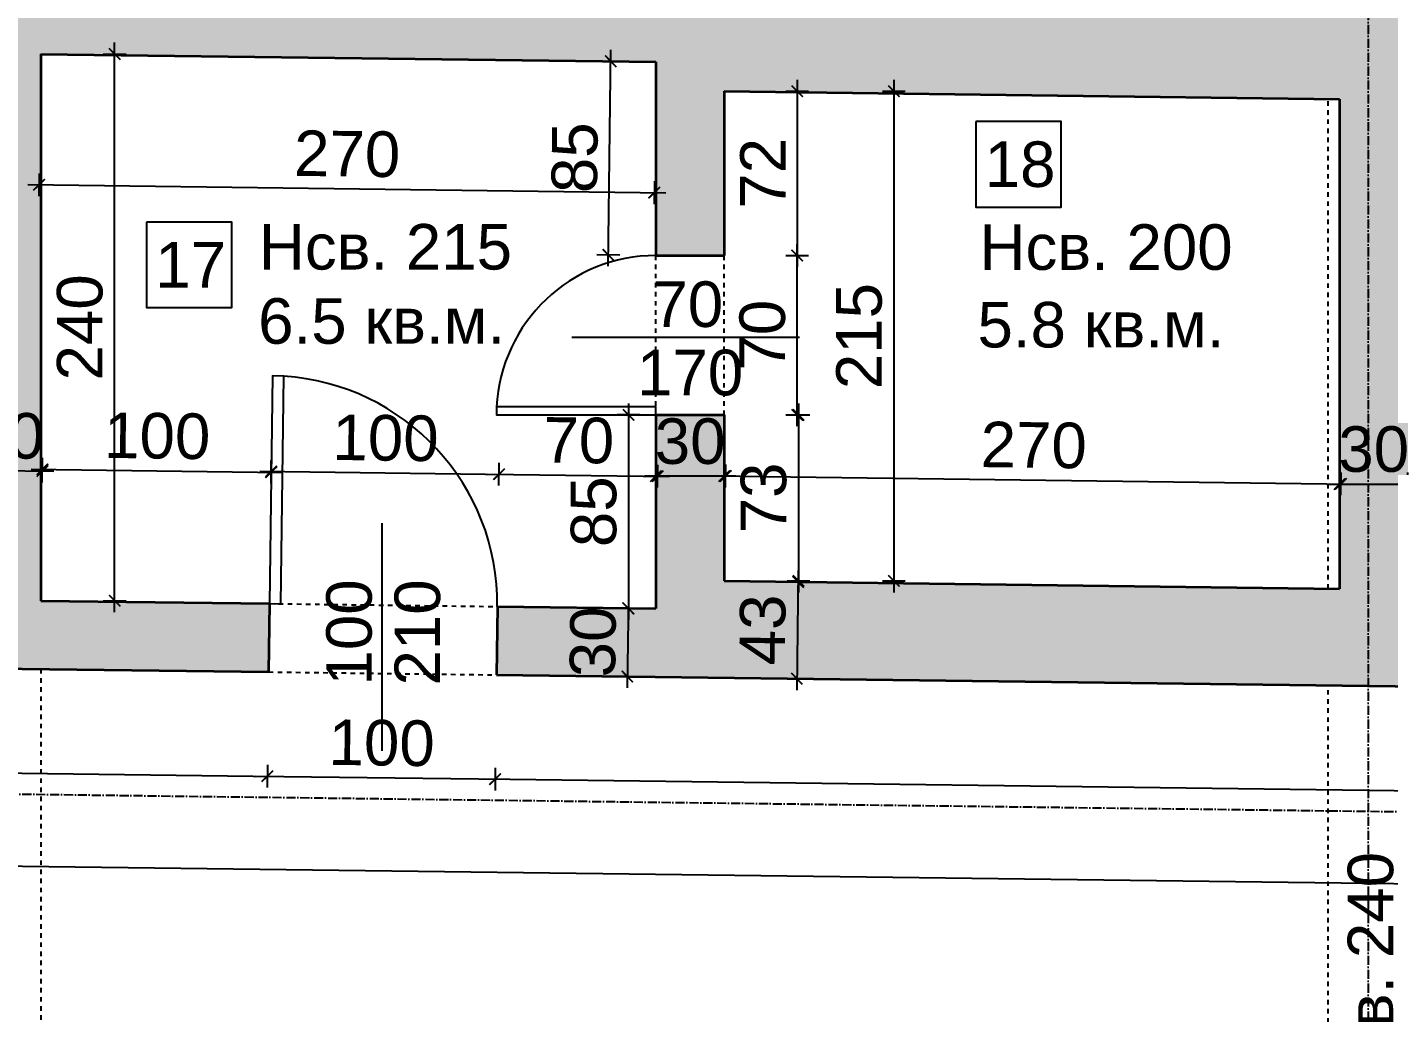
# Model space of a CAD drawing. Header units: inches. Extents: x -72385 to 39588, y -6525 to 66685.
# Drawn here: x -50773 to -50176, y 30027 to 30459 of the extents above; entities that cross this region are included whole.
import ezdxf

# ---------------------------------------------------------------- set-up
doc = ezdxf.new("R2010")
doc.units = ezdxf.units.IN
doc.header["$MEASUREMENT"] = 0
doc.linetypes.add('DashDot', pattern=[0.6, 0.4, -0.1, 0, -0.1])
doc.linetypes.add('Hidden', pattern=[0.4, 0.2, -0.2])
for name, color, linetype, lineweight in [('Врати', 251, 'Continuous', 25), ('Линия на разрез', 252, 'DashDot', 25), ('Надписи Hсв', 252, 'Continuous', 25), ('Надписи врати', 252, 'Continuous', 25), ('Надписи коти вътрешни', 252, 'Continuous', 25), ('Надписи номера на пом.', 252, 'Continuous', 25), ('Надписи площ', 252, 'Continuous', 25), ('Оси', 252, 'DashDot', 25), ('Пунктир', 253, 'Hidden', 25), ('Разрезни линии', 7, 'Continuous', 35), ('Щрих стени', 254, 'Continuous', 25)]:
    doc.layers.add(name, color=color, linetype=linetype, lineweight=lineweight)
doc.styles.add('Arial Regular', font='arial.ttf')
doc.styles.get("Standard").update_dxf_attribs({"font": 'arial.ttf'})
doc.dimstyles.new('Annotative', dxfattribs={"dimscale": 0, "dimtxt": 20, "dimasz": 5, "dimexe": 5, "dimexo": 5, "dimgap": 5, "dimtad": 1, "dimdec": 0, "dimzin": 0, "dimdsep": 46, "dimtxsty": 'Standard', "dimblk": 'ARCHTICK', "dimcen": 5, "dimdle": 5, "dimadec": 0, "dimazin": 0, "dimtfac": 1, "dimtdec": 0, "dimtofl": 0, "dimtmove": 0, "dimatfit": 3, "dimldrblk": 'ARCHTICK', "dimfxl": 5, "dimfxlon": 1, "dimtolj": 1, "dimtzin": 0, "dimarcsym": 1})

# ---------------------------------------------------------------- blocks, each defined once
blk = doc.blocks.new('_ArchTick')
at = {"color": 0, "linetype": 'ByBlock', "const_width": 0.15}
blk.add_lwpolyline([(-0.5, -0.5), (0.5, 0.5)], dxfattribs=at)
blk = doc.blocks.new('*D4203')
at = {"layer": 'Defpoints', "color": 0, "ltscale": 50, "transparency": 16777216}
for p in [(-50666.22, 30264.12), (-50767.34, 30207.68), (-50666.96, 30206.4)]:
    blk.add_point(p, dxfattribs=at)
at = {"layer": 'Надписи коти вътрешни', "color": 0, "lineweight": -2, "ltscale": 50, "transparency": 16777216}
for p, q in [((-50766.67, 30260.39), (-50766.54, 30270.39)), ((-50666.28, 30259.12), (-50666.16, 30269.12)), ((-50771.6, 30265.46), (-50661.22, 30264.05))]:
    blk.add_line(p, q, dxfattribs=at)
at = {"layer": 'Надписи коти вътрешни', "color": 0, "lineweight": -2, "ltscale": 50, "transparency": 16777216, "xscale": 5, "yscale": 5, "zscale": 5}
for p, rotation in [((-50766.6, 30265.39), 179.270628652534), ((-50666.22, 30264.12), 359.2706286525339)]:
    blk.add_blockref('_ArchTick', p, dxfattribs=dict(at, rotation=rotation))
at = {"layer": 'Надписи коти вътрешни', "color": 0, "ltscale": 50, "transparency": 16777216, "insert": (-50716.22, 30279.97), "char_height": 20, "attachment_point": 5, "rotation": 359.27063}
blk.add_mtext('\\A1;100', dxfattribs=at)
blk = doc.blocks.new('*D4052')
at = {"layer": 'Defpoints', "color": 0, "ltscale": 50, "transparency": 16777216}
for p in [(-50496.6, 30262.33), (-50566.96, 30205.13), (-50497.34, 30204.25)]:
    blk.add_point(p, dxfattribs=at)
at = {"layer": 'Надписи коти вътрешни', "color": 0, "lineweight": -2, "ltscale": 50, "transparency": 16777216}
for p, q in [((-50566.28, 30258.22), (-50566.15, 30268.22)), ((-50496.66, 30257.34), (-50496.53, 30267.33)), ((-50571.22, 30263.28), (-50491.6, 30262.27))]:
    blk.add_line(p, q, dxfattribs=at)
at = {"layer": 'Надписи коти вътрешни', "color": 0, "lineweight": -2, "ltscale": 50, "transparency": 16777216, "xscale": 5, "yscale": 5, "zscale": 5}
for p, rotation in [((-50566.22, 30263.22), 179.2706286525491), ((-50496.6, 30262.33), 359.2706286525491)]:
    blk.add_blockref('_ArchTick', p, dxfattribs=dict(at, rotation=rotation))
at = {"layer": 'Надписи коти вътрешни', "color": 0, "ltscale": 50, "transparency": 16777216, "insert": (-50531.21, 30277.99), "char_height": 20, "attachment_point": 5, "rotation": 359.27063}
blk.add_mtext('\\A1;70', dxfattribs=at)
blk = doc.blocks.new('*D4048')
at = {"layer": 'Defpoints', "color": 0, "ltscale": 50, "transparency": 16777216}
for p in [(-50497.34, 30289.25), (-50509.4, 30204.25), (-50497.34, 30204.25)]:
    blk.add_point(p, dxfattribs=at)
at = {"layer": 'Надписи коти вътрешни', "color": 0, "lineweight": -2, "ltscale": 50, "transparency": 16777216}
for p, q in [((-50509.4, 30294.25), (-50509.4, 30199.25)), ((-50504.4, 30289.25), (-50514.4, 30289.25)), ((-50504.4, 30204.25), (-50514.4, 30204.25))]:
    blk.add_line(p, q, dxfattribs=at)
at = {"layer": 'Надписи коти вътрешни', "color": 0, "lineweight": -2, "ltscale": 50, "transparency": 16777216, "xscale": 5, "yscale": 5, "zscale": 5}
for p, rotation in [((-50509.4, 30289.25), 90), ((-50509.4, 30204.25), 270)]:
    blk.add_blockref('_ArchTick', p, dxfattribs=dict(at, rotation=rotation))
at = {"layer": 'Надписи коти вътрешни', "color": 0, "ltscale": 50, "transparency": 16777216, "insert": (-50524.61, 30246.75), "char_height": 20, "attachment_point": 5, "rotation": 90}
blk.add_mtext('\\A1;85', dxfattribs=at)
blk = doc.blocks.new('*D42')
at = {"layer": 'Defpoints', "color": 0, "ltscale": 50, "transparency": 16777216}
for p in [(-50517.19, 30444.52), (-50496.26, 30444.25), (-50497.34, 30359.26)]:
    blk.add_point(p, dxfattribs=at)
at = {"layer": 'Надписи коти вътрешни', "color": 0, "lineweight": -2, "ltscale": 50, "transparency": 16777216}
for p, q in [((-50518.34, 30354.53), (-50517.13, 30449.52)), ((-50512.19, 30444.45), (-50522.19, 30444.58)), ((-50513.27, 30359.46), (-50523.27, 30359.59))]:
    blk.add_line(p, q, dxfattribs=at)
at = {"layer": 'Надписи коти вътрешни', "color": 0, "lineweight": -2, "ltscale": 50, "transparency": 16777216, "xscale": 5, "yscale": 5, "zscale": 5}
for p, rotation in [((-50517.19, 30444.52), 89.27062865254074), ((-50518.27, 30359.52), 269.2706286525407)]:
    blk.add_blockref('_ArchTick', p, dxfattribs=dict(at, rotation=rotation))
at = {"layer": 'Надписи коти вътрешни', "color": 0, "ltscale": 50, "transparency": 16777216, "insert": (-50532.94, 30402.21), "char_height": 20, "attachment_point": 5, "rotation": 89.27063}
blk.add_mtext('\\A1;85', dxfattribs=at)
blk = doc.blocks.new('*D4204')
at = {"layer": 'Defpoints', "color": 0, "ltscale": 50, "transparency": 16777216}
for p in [(-50767.34, 30447.7), (-50497.34, 30444.26), (-50498.07, 30386.86)]:
    blk.add_point(p, dxfattribs=at)
at = {"layer": 'Надписи коти вътрешни', "color": 0, "lineweight": -2, "ltscale": 50, "transparency": 16777216}
for p, q in [((-50768, 30395.3), (-50768.13, 30385.3)), ((-50498, 30391.86), (-50498.13, 30381.86)), ((-50773.07, 30390.36), (-50493.07, 30386.8))]:
    blk.add_line(p, q, dxfattribs=at)
at = {"layer": 'Надписи коти вътрешни', "color": 0, "lineweight": -2, "ltscale": 50, "transparency": 16777216, "xscale": 5, "yscale": 5, "zscale": 5}
for p, rotation in [((-50768.07, 30390.3), 179.2706286525478), ((-50498.07, 30386.86), 359.2706286525478)]:
    blk.add_blockref('_ArchTick', p, dxfattribs=dict(at, rotation=rotation))
at = {"layer": 'Надписи коти вътрешни', "color": 0, "ltscale": 50, "transparency": 16777216, "insert": (-50632.87, 30403.79), "char_height": 20, "attachment_point": 5, "rotation": 359.27063}
blk.add_mtext('\\A1;270', dxfattribs=at)
blk = doc.blocks.new('*D43')
at = {"layer": 'Defpoints', "color": 0, "ltscale": 50, "transparency": 16777216}
for p in [(-50767.34, 30447.7), (-50734.91, 30447.7), (-50767.34, 30207.68)]:
    blk.add_point(p, dxfattribs=at)
at = {"layer": 'Надписи коти вътрешни', "color": 0, "lineweight": -2, "ltscale": 50, "transparency": 16777216}
for p, q in [((-50734.91, 30202.68), (-50734.91, 30452.7)), ((-50739.91, 30447.7), (-50729.91, 30447.7)), ((-50739.91, 30207.68), (-50729.91, 30207.68))]:
    blk.add_line(p, q, dxfattribs=at)
at = {"layer": 'Надписи коти вътрешни', "color": 0, "lineweight": -2, "ltscale": 50, "transparency": 16777216, "xscale": 5, "yscale": 5, "zscale": 5}
for p, rotation in [((-50734.91, 30447.7), 90), ((-50734.91, 30207.68), 270)]:
    blk.add_blockref('_ArchTick', p, dxfattribs=dict(at, rotation=rotation))
at = {"layer": 'Надписи коти вътрешни', "color": 0, "ltscale": 50, "transparency": 16777216, "insert": (-50750.12, 30327.69), "char_height": 20, "attachment_point": 5, "rotation": 90}
blk.add_mtext('\\A1;240', dxfattribs=at)
blk = doc.blocks.new('*D4049')
at = {"layer": 'Defpoints', "color": 0, "ltscale": 50, "transparency": 16777216}
for p in [(-50467.34, 30431.38), (-50467.34, 30359.26), (-50435.36, 30359.26)]:
    blk.add_point(p, dxfattribs=at)
at = {"layer": 'Надписи коти вътрешни', "color": 0, "lineweight": -2, "ltscale": 50, "transparency": 16777216}
for p, q in [((-50435.36, 30436.38), (-50435.36, 30354.26)), ((-50440.36, 30431.38), (-50430.36, 30431.38)), ((-50440.36, 30359.26), (-50430.36, 30359.26))]:
    blk.add_line(p, q, dxfattribs=at)
at = {"layer": 'Надписи коти вътрешни', "color": 0, "lineweight": -2, "ltscale": 50, "transparency": 16777216, "xscale": 5, "yscale": 5, "zscale": 5}
for p, rotation in [((-50435.36, 30431.38), 90), ((-50435.36, 30359.26), 270)]:
    blk.add_blockref('_ArchTick', p, dxfattribs=dict(at, rotation=rotation))
at = {"layer": 'Надписи коти вътрешни', "color": 0, "ltscale": 50, "transparency": 16777216, "insert": (-50450.4, 30395.32), "char_height": 20, "attachment_point": 5, "rotation": 90}
blk.add_mtext('\\A1;72', dxfattribs=at)
blk = doc.blocks.new('*D4050')
at = {"layer": 'Defpoints', "color": 0, "ltscale": 50, "transparency": 16777216}
for p in [(-50467.34, 30289.25), (-50467.34, 30216.36), (-50434.8, 30216.36)]:
    blk.add_point(p, dxfattribs=at)
at = {"layer": 'Надписи коти вътрешни', "color": 0, "lineweight": -2, "ltscale": 50, "transparency": 16777216}
for p, q in [((-50434.8, 30294.25), (-50434.8, 30211.36)), ((-50439.8, 30289.25), (-50429.8, 30289.25)), ((-50439.8, 30216.36), (-50429.8, 30216.36))]:
    blk.add_line(p, q, dxfattribs=at)
at = {"layer": 'Надписи коти вътрешни', "color": 0, "lineweight": -2, "ltscale": 50, "transparency": 16777216, "xscale": 5, "yscale": 5, "zscale": 5}
for p, rotation in [((-50434.8, 30289.25), 90), ((-50434.8, 30216.36), 270)]:
    blk.add_blockref('_ArchTick', p, dxfattribs=dict(at, rotation=rotation))
at = {"layer": 'Надписи коти вътрешни', "color": 0, "ltscale": 50, "transparency": 16777216, "insert": (-50450.02, 30252.81), "char_height": 20, "attachment_point": 5, "rotation": 90}
blk.add_mtext('\\A1;73', dxfattribs=at)
blk = doc.blocks.new('*D4205')
at = {"layer": 'Defpoints', "color": 0, "ltscale": 50, "transparency": 16777216}
for p in [(-50467.34, 30431.38), (-50467.34, 30216.36), (-50392.91, 30216.36)]:
    blk.add_point(p, dxfattribs=at)
at = {"layer": 'Надписи коти вътрешни', "color": 0, "lineweight": -2, "ltscale": 50, "transparency": 16777216}
for p, q in [((-50392.91, 30436.38), (-50392.91, 30211.36)), ((-50397.91, 30431.38), (-50387.91, 30431.38)), ((-50397.91, 30216.36), (-50387.91, 30216.36))]:
    blk.add_line(p, q, dxfattribs=at)
at = {"layer": 'Надписи коти вътрешни', "color": 0, "lineweight": -2, "ltscale": 50, "transparency": 16777216, "xscale": 5, "yscale": 5, "zscale": 5}
for p, rotation in [((-50392.91, 30431.38), 90), ((-50392.91, 30216.36), 270)]:
    blk.add_blockref('_ArchTick', p, dxfattribs=dict(at, rotation=rotation))
at = {"layer": 'Надписи коти вътрешни', "color": 0, "ltscale": 50, "transparency": 16777216, "insert": (-50408.12, 30323.87), "char_height": 20, "attachment_point": 5, "rotation": 90}
blk.add_mtext('\\A1;215', dxfattribs=at)
blk = doc.blocks.new('*D7097')
at = {"layer": 'Defpoints', "color": 0, "ltscale": 50, "transparency": 16777216}
for p in [(-50196.75, 30258.98), (-50467.34, 30216.4), (-50197.34, 30212.93)]:
    blk.add_point(p, dxfattribs=at)
at = {"layer": 'Надписи коти вътрешни', "color": 0, "lineweight": -2, "ltscale": 50, "transparency": 16777216}
for p, q in [((-50466.81, 30257.45), (-50466.68, 30267.45)), ((-50471.74, 30262.51), (-50191.75, 30258.91)), ((-50196.81, 30253.98), (-50196.68, 30263.98))]:
    blk.add_line(p, q, dxfattribs=at)
at = {"layer": 'Надписи коти вътрешни', "color": 0, "lineweight": -2, "ltscale": 50, "transparency": 16777216, "xscale": 5, "yscale": 5, "zscale": 5}
for p, rotation in [((-50466.75, 30262.45), 179.2632361736105), ((-50196.75, 30258.98), 359.2632361736105)]:
    blk.add_blockref('_ArchTick', p, dxfattribs=dict(at, rotation=rotation))
at = {"layer": 'Надписи коти вътрешни', "color": 0, "ltscale": 50, "transparency": 16777216, "insert": (-50331.55, 30275.92), "char_height": 20, "attachment_point": 5, "rotation": 359.26324}
blk.add_mtext('\\A1;270', dxfattribs=at)
blk = doc.blocks.new('*D4051')
at = {"layer": 'Defpoints', "color": 0, "ltscale": 50, "transparency": 16777216}
for p in [(-50467.34, 30359.26), (-50435.36, 30359.26), (-50467.34, 30289.25)]:
    blk.add_point(p, dxfattribs=at)
at = {"layer": 'Надписи коти вътрешни', "color": 0, "lineweight": -2, "ltscale": 50, "transparency": 16777216}
for p, q in [((-50435.36, 30284.25), (-50435.36, 30364.26)), ((-50440.36, 30359.26), (-50430.36, 30359.26)), ((-50440.36, 30289.25), (-50430.36, 30289.25))]:
    blk.add_line(p, q, dxfattribs=at)
at = {"layer": 'Надписи коти вътрешни', "color": 0, "lineweight": -2, "ltscale": 50, "transparency": 16777216, "xscale": 5, "yscale": 5, "zscale": 5}
for p, rotation in [((-50435.36, 30359.26), 90), ((-50435.36, 30289.25), 270)]:
    blk.add_blockref('_ArchTick', p, dxfattribs=dict(at, rotation=rotation))
at = {"layer": 'Надписи коти вътрешни', "color": 0, "ltscale": 50, "transparency": 16777216, "insert": (-50450.57, 30324.26), "char_height": 20, "attachment_point": 5, "rotation": 90}
blk.add_mtext('\\A1;70', dxfattribs=at)
blk = doc.blocks.new('*D4053')
at = {"layer": 'Defpoints', "color": 0, "ltscale": 50, "transparency": 16777216}
for p in [(-50566.22, 30263.22), (-50666.96, 30206.4), (-50566.96, 30205.13)]:
    blk.add_point(p, dxfattribs=at)
at = {"layer": 'Надписи коти вътрешни', "color": 0, "lineweight": -2, "ltscale": 50, "transparency": 16777216}
for p, q in [((-50666.28, 30259.49), (-50666.15, 30269.49)), ((-50566.28, 30258.22), (-50566.15, 30268.22)), ((-50671.22, 30264.56), (-50561.22, 30263.16))]:
    blk.add_line(p, q, dxfattribs=at)
at = {"layer": 'Надписи коти вътрешни', "color": 0, "lineweight": -2, "ltscale": 50, "transparency": 16777216, "xscale": 5, "yscale": 5, "zscale": 5}
for p, rotation in [((-50666.22, 30264.49), 179.2706286525336), ((-50566.22, 30263.22), 359.2706286525336)]:
    blk.add_blockref('_ArchTick', p, dxfattribs=dict(at, rotation=rotation))
at = {"layer": 'Надписи коти вътрешни', "color": 0, "ltscale": 50, "transparency": 16777216, "insert": (-50616.02, 30279.07), "char_height": 20, "attachment_point": 5, "rotation": 359.27063}
blk.add_mtext('\\A1;100', dxfattribs=at)
blk = doc.blocks.new('*D8116')
at = {"layer": 'Defpoints', "color": 0, "ltscale": 50, "transparency": 16777216}
for p in [(-50942.35, 30179.91), (-50667.34, 30176.41), (-50667.92, 30130.63)]:
    blk.add_point(p, dxfattribs=at)
at = {"layer": 'Надписи коти вътрешни', "color": 0, "lineweight": -2, "ltscale": 50, "transparency": 16777216}
for p, q in [((-50942.86, 30139.13), (-50942.99, 30129.13)), ((-50667.86, 30135.63), (-50667.98, 30125.63)), ((-50947.93, 30134.19), (-50662.92, 30130.57))]:
    blk.add_line(p, q, dxfattribs=at)
at = {"layer": 'Надписи коти вътрешни', "color": 0, "lineweight": -2, "ltscale": 50, "transparency": 16777216, "xscale": 5, "yscale": 5, "zscale": 5}
for p, rotation in [((-50942.93, 30134.13), 179.2706286525409), ((-50667.92, 30130.63), 359.2706286525409)]:
    blk.add_blockref('_ArchTick', p, dxfattribs=dict(at, rotation=rotation))
at = {"layer": 'Надписи коти вътрешни', "color": 0, "ltscale": 50, "transparency": 16777216, "insert": (-50834.7, 30147.97), "char_height": 20, "attachment_point": 5, "rotation": 359.27063}
blk.add_mtext('\\A1;275', dxfattribs=at)
blk = doc.blocks.new('*D131')
at = {"layer": 'Defpoints', "color": 0, "ltscale": 50, "transparency": 16777216}
for p in [(-50667.34, 30176.41), (-50567.34, 30175.13), (-50567.92, 30129.36)]:
    blk.add_point(p, dxfattribs=at)
at = {"layer": 'Надписи коти вътрешни', "color": 0, "lineweight": -2, "ltscale": 50, "transparency": 16777216}
for p, q in [((-50667.86, 30135.63), (-50667.98, 30125.63)), ((-50567.86, 30134.36), (-50567.98, 30124.36)), ((-50672.92, 30130.69), (-50562.92, 30129.29))]:
    blk.add_line(p, q, dxfattribs=at)
at = {"layer": 'Надписи коти вътрешни', "color": 0, "lineweight": -2, "ltscale": 50, "transparency": 16777216, "xscale": 5, "yscale": 5, "zscale": 5}
for p, rotation in [((-50667.92, 30130.63), 179.2706286525379), ((-50567.92, 30129.36), 359.2706286525379)]:
    blk.add_blockref('_ArchTick', p, dxfattribs=dict(at, rotation=rotation))
at = {"layer": 'Надписи коти вътрешни', "color": 0, "ltscale": 50, "transparency": 16777216, "insert": (-50617.73, 30145.2), "char_height": 20, "attachment_point": 5, "rotation": 359.27063}
blk.add_mtext('\\A1;100', dxfattribs=at)
blk = doc.blocks.new('*D4244')
at = {"layer": 'Defpoints', "color": 0, "ltscale": 50, "transparency": 16777216}
for p in [(-50567.34, 30175.13), (-47202.34, 30132.3), (-47202.92, 30086.52)]:
    blk.add_point(p, dxfattribs=at)
at = {"layer": 'Надписи коти вътрешни', "color": 0, "lineweight": -2, "ltscale": 50, "transparency": 16777216}
for p, q in [((-50567.86, 30134.36), (-50567.98, 30124.36)), ((-50572.92, 30129.42), (-47197.92, 30086.45)), ((-47202.86, 30091.52), (-47202.98, 30081.52))]:
    blk.add_line(p, q, dxfattribs=at)
at = {"layer": 'Надписи коти вътрешни', "color": 0, "lineweight": -2, "ltscale": 50, "transparency": 16777216, "xscale": 5, "yscale": 5, "zscale": 5}
for p, rotation in [((-50567.92, 30129.36), 179.2706286525391), ((-47202.92, 30086.52), 359.2706286525391)]:
    blk.add_blockref('_ArchTick', p, dxfattribs=dict(at, rotation=rotation))
at = {"layer": 'Надписи коти вътрешни', "color": 0, "ltscale": 50, "transparency": 16777216, "insert": (-48885.23, 30123.15), "char_height": 20, "attachment_point": 5, "rotation": 359.27063}
blk.add_mtext('\\A1;3365', dxfattribs=at)
blk = doc.blocks.new('*D4245')
at = {"layer": 'Defpoints', "color": 0, "ltscale": 50, "transparency": 16777216}
for p in [(-51367.34, 30185.32), (-47202.34, 30132.3), (-47203.44, 30045.66)]:
    blk.add_point(p, dxfattribs=at)
at = {"layer": 'Надписи коти вътрешни', "color": 0, "lineweight": -2, "ltscale": 50, "transparency": 16777216}
for p, q in [((-51373.44, 30098.74), (-47198.44, 30045.59)), ((-51368.38, 30103.68), (-51368.5, 30093.68)), ((-47203.38, 30050.66), (-47203.5, 30040.66))]:
    blk.add_line(p, q, dxfattribs=at)
at = {"layer": 'Надписи коти вътрешни', "color": 0, "lineweight": -2, "ltscale": 50, "transparency": 16777216, "xscale": 5, "yscale": 5, "zscale": 5}
for p, rotation in [((-51368.44, 30098.68), 179.2706286525389), ((-47203.44, 30045.66), 359.2706286525388)]:
    blk.add_blockref('_ArchTick', p, dxfattribs=dict(at, rotation=rotation))
at = {"layer": 'Надписи коти вътрешни', "color": 0, "ltscale": 50, "transparency": 16777216, "insert": (-49285.75, 30087.38), "char_height": 20, "attachment_point": 5, "rotation": 359.27063}
blk.add_mtext('\\A1;4165', dxfattribs=at)
blk = doc.blocks.new('*D7094')
at = {"layer": 'Defpoints', "color": 0, "ltscale": 10, "transparency": 16777216}
for p in [(-50766.61, 30264.62), (-50797.34, 30208.06), (-50767.34, 30207.68)]:
    blk.add_point(p, dxfattribs=at)
at = {"layer": 'Надписи коти вътрешни', "color": 0, "lineweight": -2, "ltscale": 10, "transparency": 16777216}
for p, q in [((-50796.68, 30260), (-50796.55, 30270)), ((-50766.68, 30259.62), (-50766.55, 30269.62)), ((-50801.61, 30265.07), (-50761.61, 30264.56))]:
    blk.add_line(p, q, dxfattribs=at)
at = {"layer": 'Надписи коти вътрешни', "color": 0, "lineweight": -2, "ltscale": 10, "transparency": 16777216, "xscale": 5, "yscale": 5, "zscale": 5}
for p, rotation in [((-50796.61, 30265), 179.2706286525532), ((-50766.61, 30264.62), 359.2706286525532)]:
    blk.add_blockref('_ArchTick', p, dxfattribs=dict(at, rotation=rotation))
at = {"layer": 'Надписи коти вътрешни', "color": 0, "ltscale": 10, "transparency": 16777216, "insert": (-50781.42, 30280.03), "char_height": 20, "attachment_point": 5, "rotation": 359.27063}
blk.add_mtext('\\A1;30', dxfattribs=at)
blk = doc.blocks.new('*D7095')
at = {"layer": 'Defpoints', "color": 0, "ltscale": 10, "transparency": 16777216}
for p in [(-50497.34, 30262.39), (-50497.34, 30216.36), (-50467.34, 30216.36)]:
    blk.add_point(p, dxfattribs=at)
at = {"layer": 'Надписи коти вътрешни', "color": 0, "lineweight": -2, "ltscale": 10, "transparency": 16777216}
for p, q in [((-50497.34, 30257.39), (-50497.34, 30267.39)), ((-50467.34, 30257.39), (-50467.34, 30267.39)), ((-50462.34, 30262.39), (-50502.34, 30262.39))]:
    blk.add_line(p, q, dxfattribs=at)
at = {"layer": 'Надписи коти вътрешни', "color": 0, "lineweight": -2, "ltscale": 10, "transparency": 16777216, "xscale": 5, "yscale": 5, "zscale": 5}
for p, rotation in [((-50497.34, 30262.39), 179.9999999999931), ((-50467.34, 30262.39), 359.9999999999931)]:
    blk.add_blockref('_ArchTick', p, dxfattribs=dict(at, rotation=rotation))
at = {"layer": 'Надписи коти вътрешни', "color": 0, "ltscale": 10, "transparency": 16777216, "insert": (-50482.34, 30277.61), "char_height": 20, "attachment_point": 5}
blk.add_mtext('\\A1;30', dxfattribs=at)
blk = doc.blocks.new('*D7096')
at = {"layer": 'Defpoints', "color": 0, "ltscale": 10, "transparency": 16777216}
for p in [(-50167.34, 30258.91), (-50197.34, 30212.93), (-50167.34, 30212.93)]:
    blk.add_point(p, dxfattribs=at)
at = {"layer": 'Надписи коти вътрешни', "color": 0, "lineweight": -2, "ltscale": 10, "transparency": 16777216}
for p, q in [((-50197.34, 30253.91), (-50197.34, 30263.91)), ((-50167.34, 30253.91), (-50167.34, 30263.91)), ((-50202.34, 30258.91), (-50162.34, 30258.91))]:
    blk.add_line(p, q, dxfattribs=at)
at = {"layer": 'Надписи коти вътрешни', "color": 0, "lineweight": -2, "ltscale": 10, "transparency": 16777216, "xscale": 5, "yscale": 5, "zscale": 5, "rotation": 180}
blk.add_blockref('_ArchTick', (-50197.34, 30258.91), dxfattribs=at)
at = {"layer": 'Надписи коти вътрешни', "color": 0, "lineweight": -2, "ltscale": 10, "transparency": 16777216, "xscale": 5, "yscale": 5, "zscale": 5}
blk.add_blockref('_ArchTick', (-50167.34, 30258.91), dxfattribs=at)
at = {"layer": 'Надписи коти вътрешни', "color": 0, "ltscale": 10, "transparency": 16777216, "insert": (-50182.34, 30274.13), "char_height": 20, "attachment_point": 5}
blk.add_mtext('\\A1;30', dxfattribs=at)
blk = doc.blocks.new('*D7101')
at = {"layer": 'Defpoints', "color": 0, "ltscale": 10, "transparency": 16777216}
for p in [(-50467.34, 30216.36), (-50467.88, 30173.87), (-50435.52, 30173.46)]:
    blk.add_point(p, dxfattribs=at)
at = {"layer": 'Надписи коти вътрешни', "color": 0, "lineweight": -2, "ltscale": 10, "transparency": 16777216}
for p, q in [((-50434.92, 30220.95), (-50435.58, 30168.46)), ((-50439.98, 30216.02), (-50429.98, 30215.89)), ((-50440.52, 30173.52), (-50430.52, 30173.39))]:
    blk.add_line(p, q, dxfattribs=at)
at = {"layer": 'Надписи коти вътрешни', "color": 0, "lineweight": -2, "ltscale": 10, "transparency": 16777216, "xscale": 5, "yscale": 5, "zscale": 5}
for p, rotation in [((-50434.98, 30215.95), 89.27062865253619), ((-50435.52, 30173.46), 269.2706286525362)]:
    blk.add_blockref('_ArchTick', p, dxfattribs=dict(at, rotation=rotation))
at = {"layer": 'Надписи коти вътрешни', "color": 0, "ltscale": 10, "transparency": 16777216, "insert": (-50450.47, 30194.9), "char_height": 20, "attachment_point": 5, "rotation": 89.27063}
blk.add_mtext('\\A1;43', dxfattribs=at)
blk = doc.blocks.new('*D7102')
at = {"layer": 'Defpoints', "color": 0, "ltscale": 10, "transparency": 16777216}
for p in [(-50497.34, 30204.25), (-50509.92, 30174.4), (-50497.72, 30174.25)]:
    blk.add_point(p, dxfattribs=at)
at = {"layer": 'Надписи коти вътрешни', "color": 0, "lineweight": -2, "ltscale": 10, "transparency": 16777216}
for p, q in [((-50509.47, 30209.4), (-50509.98, 30169.4)), ((-50504.54, 30204.34), (-50514.54, 30204.46)), ((-50504.92, 30174.34), (-50514.92, 30174.47))]:
    blk.add_line(p, q, dxfattribs=at)
at = {"layer": 'Надписи коти вътрешни', "color": 0, "lineweight": -2, "ltscale": 10, "transparency": 16777216, "xscale": 5, "yscale": 5, "zscale": 5}
for p, rotation in [((-50509.54, 30204.4), 89.27062865253541), ((-50509.92, 30174.4), 269.2706286525354)]:
    blk.add_blockref('_ArchTick', p, dxfattribs=dict(at, rotation=rotation))
at = {"layer": 'Надписи коти вътрешни', "color": 0, "ltscale": 10, "transparency": 16777216, "insert": (-50524.95, 30189.6), "char_height": 20, "attachment_point": 5, "rotation": 89.27063}
blk.add_mtext('\\A1;30', dxfattribs=at)

msp = doc.modelspace()

# ---------------------------------------------------------------- hatches: boundary and pattern name
at = {"layer": 'Щрих стени', "ltscale": 10}
h = msp.add_hatch(color=256, dxfattribs=at)
h.dxf.hatch_style = 1
h.paths.add_polyline_path([(-50167.34, 31065.12), (-50134.82, 31064.7), (-50134.38, 31099.7), (-50234.39, 31100.97), (-50234.84, 31065.98), (-50202.34, 31065.56), (-50202.34, 31035.56), (-50197.34, 31035.5), (-50197.34, 30530.45), (-50232.34, 30530.9), (-50232.34, 30470.89), (-50752.34, 30477.51), (-50752.34, 30537.52), (-50817.34, 30538.35), (-50817.34, 30478.34), (-51347.34, 30485.09), (-51347.34, 30540.09), (-51367.34, 30540.35), (-51367.34, 30552.85), (-51397.34, 30552.85), (-51397.34, 30540.73), (-51402.34, 30540.79), (-51402.34, 30513.29), (-51416.96, 30513.48), (-51417.34, 30483.48), (-51397.34, 30483.23), (-51397.34, 30175.7), (-51367.34, 30175.7), (-51367.34, 30185.32), (-51222.34, 30183.47), (-51221.96, 30213.47), (-51367.34, 30215.32), (-51367.34, 30455.34), (-51097.34, 30451.9), (-51097.34, 30211.88), (-51121.96, 30212.2), (-51122.34, 30182.2), (-51042.34, 30181.18), (-51041.96, 30211.18), (-51067.34, 30211.5), (-51067.34, 30451.52), (-50797.34, 30448.08), (-50797.34, 30208.06), (-50941.96, 30209.91), (-50942.34, 30179.91), (-50667.34, 30176.41), (-50666.96, 30206.4), (-50767.34, 30207.68), (-50767.34, 30447.7), (-50497.34, 30444.26), (-50497.34, 30359.26), (-50467.34, 30359.26), (-50467.34, 30431.38), (-50197.34, 30427.94), (-50197.34, 30212.93), (-50467.34, 30216.36), (-50467.34, 30289.25), (-50497.34, 30289.25), (-50497.34, 30204.25), (-50566.96, 30205.13), (-50567.34, 30175.13), (-47202.34, 30132.3), (-47202.34, 30057.29), (-47139.84, 30057.29), (-47139.84, 30131.5), (-46899.84, 30128.44), (-46899.46, 30158.44), (-46924.84, 30158.77), (-46924.84, 30229.15), (-46954.84, 30229.15), (-46954.84, 30159.15), (-47139.84, 30161.5), (-47139.84, 30232.3), (-47202.34, 30232.3), (-47202.34, 30162.3), (-49017.34, 30185.4), (-49017.34, 30225.79), (-49047.34, 30225.79), (-49047.34, 30185.79), (-50167.34, 30200.04)])
h.paths.add_polyline_path([(-50434.38, 31103.52), (-50534.39, 31104.79), (-50534.84, 31069.79), (-50434.82, 31068.52)])
h.paths.add_polyline_path([(-50734.38, 31107.34), (-50834.39, 31108.61), (-50834.84, 31073.61), (-50802.34, 31073.2), (-50802.34, 31043.2), (-50767.34, 31042.75), (-50767.34, 31072.75), (-50734.82, 31072.34)])
h.paths.add_polyline_path([(-51034.38, 31111.16), (-51134.39, 31112.43), (-51134.84, 31077.43), (-51034.82, 31076.16)])

# ---------------------------------------------------------------- linework, layer by layer
at = {"layer": 'Врати', "ltscale": 50}
for points in [[(-50666.96, 30206.41), (-50661.96, 30206.35), (-50660.68, 30306.34), (-50665.68, 30306.4)], [(-50497.34, 30289.25), (-50497.34, 30292.75), (-50567.35, 30292.75), (-50567.35, 30289.25)]]:
    msp.add_lwpolyline(points, close=True, dxfattribs=at)
for centre, radius, start, end in [((-50497.34, 30289.25), 70.01, 90, 177.13402), ((-50666.96, 30206.41), 100, 359.27063, 86.40464)]:
    msp.add_arc(centre, radius, start, end, dxfattribs=at)
at = {"layer": 'Линия на разрез', "ltscale": 10}
msp.add_lwpolyline([(-52477.21, 30144.44), (-41314.83, 30002.34), (-41314.83, 29502.3), (-40057.72, 29486.3), (-40057.09, 29536.29)], dxfattribs=at)
at = {"layer": 'Надписи врати', "ltscale": 50}
for p, q in [((-50534.32, 30323.36), (-50434.32, 30323.36)), ((-50617.57, 30141.79), (-50617.57, 30241.79))]:
    msp.add_line(p, q, dxfattribs=at)
at = {"layer": 'Надписи номера на пом.', "ltscale": 50}
for points in [[(-50356.94, 30418.03), (-50356.94, 30380.53), (-50319.44, 30380.53), (-50319.44, 30418.03)], [(-50720.94, 30373.86), (-50720.94, 30336.36), (-50683.44, 30336.36), (-50683.44, 30373.86)]]:
    msp.add_lwpolyline(points, close=True, dxfattribs=at)
at = {"layer": 'Оси', "ltscale": 10}
msp.add_line((-50184.84, 31582.88), (-50184.84, 28782.65), dxfattribs=at)
at = {"layer": 'Пунктир', "ltscale": 10}
for p, q in [((-50202.34, 30212.99), (-50202.34, 30428.01)), ((-50497.34, 30289.25), (-50497.34, 30359.26)), ((-50467.34, 30289.25), (-50467.34, 30359.26)), ((-50666.96, 30206.4), (-50566.96, 30205.13)), ((-50767.34, 30177.68), (-50767.34, 29937.66)), ((-50667.34, 30176.41), (-50567.34, 30175.13)), ((-50202.34, 29930.47), (-50202.34, 30170.49))]:
    msp.add_line(p, q, dxfattribs=at)
at = {"layer": 'Разрезни линии', "ltscale": 50}
for p, q in [((-50767.34, 30447.7), (-50767.34, 30207.68)), ((-50767.34, 30447.7), (-50497.34, 30444.26)), ((-50497.34, 30444.26), (-50497.34, 30359.26)), ((-50467.34, 30431.38), (-50467.34, 30359.26)), ((-50467.34, 30431.38), (-50197.34, 30427.94)), ((-50197.34, 30427.94), (-50197.34, 30212.93)), ((-50497.34, 30359.26), (-50467.34, 30359.26)), ((-50497.34, 30289.25), (-50497.34, 30204.25)), ((-50497.34, 30289.25), (-50467.34, 30289.25)), ((-50467.34, 30289.25), (-50467.34, 30216.36)), ((-50467.34, 30216.36), (-50197.34, 30212.93)), ((-50767.34, 30207.68), (-50666.96, 30206.4)), ((-50666.96, 30206.4), (-50667.34, 30176.41)), ((-50566.96, 30205.13), (-50567.34, 30175.13)), ((-50566.96, 30205.13), (-50497.34, 30204.25)), ((-50942.34, 30179.91), (-50667.34, 30176.41)), ((-50567.34, 30175.13), (-47202.34, 30132.3))]:
    msp.add_line(p, q, dxfattribs=at)

# ---------------------------------------------------------------- texts
at = {"layer": 'Надписи Hсв', "ltscale": 100, "char_height": 20, "width": 180.4891, "attachment_point": 1, "style": 'Arial Regular'}
for s, insert in [('Hсв. 215', (-50671.63, 30373.08)), ('Hсв. 200', (-50355.36, 30372.95))]:
    msp.add_mtext(s, dxfattribs=dict(at, insert=insert))
at = {"layer": 'Надписи Hсв', "ltscale": 100, "insert": (-50193.78, 29986.27), "char_height": 20, "width": 180.4891, "attachment_point": 1, "rotation": 90, "style": 'Arial Regular'}
msp.add_mtext('Hсв. 240', dxfattribs=at)
at = {"layer": 'Надписи врати', "ltscale": 100, "char_height": 20, "width": 180.4891, "attachment_point": 1, "style": 'Arial Regular'}
for s, insert in [('70', (-50498.92, 30347.88)), ('170', (-50505.66, 30317.88))]:
    msp.add_mtext(s, dxfattribs=dict(at, insert=insert))
at = {"layer": 'Надписи врати', "ltscale": 100, "char_height": 20, "width": 180.4891, "attachment_point": 1, "rotation": 90, "style": 'Arial Regular'}
for s, insert in [('100', (-50642.08, 30170.46)), ('210', (-50612.08, 30170.46))]:
    msp.add_mtext(s, dxfattribs=dict(at, insert=insert))
at = {"layer": 'Надписи номера на пом.', "ltscale": 100, "char_height": 20, "width": 180.4891, "attachment_point": 1, "style": 'Arial Regular'}
for s, insert in [('\\pxqc;18', (-50427.79, 30409.34)), ('\\pxqc;17', (-50791.8, 30365.18))]:
    msp.add_mtext(s, dxfattribs=dict(at, insert=insert))
at = {"layer": 'Надписи площ', "ltscale": 100, "char_height": 20, "width": 180.4891, "attachment_point": 1, "style": 'Arial Regular'}
for s, insert in [('6.5 кв.м.', (-50671.94, 30340.51)), ('5.8 кв.м.', (-50356.24, 30338.88))]:
    msp.add_mtext(s, dxfattribs=dict(at, insert=insert))

# ---------------------------------------------------------------- dimensions: what is measured, and where the dimension line sits
at = {"layer": 'Надписи коти вътрешни', "ltscale": 50}
for p1, p2, distance, picture, middle in [((-50767.34, 30207.68), (-50767.34, 30447.7), -32.43, '*D43', (-50750.12, 30327.69)), ((-50767.34, 30447.7), (-50497.34, 30444.26), -57.41, '*D4204', (-50632.87, 30403.79)), ((-50497.34, 30359.26), (-50496.26, 30444.25), 20.94, '*D42', (-50532.94, 30402.21)), ((-50767.34, 30207.68), (-50666.96, 30206.4), 57.72, '*D4203', (-50716.22, 30279.97)), ((-50666.96, 30206.4), (-50566.96, 30205.13), 58.09, '*D4053', (-50616.02, 30279.07)), ((-50566.96, 30205.13), (-50497.34, 30204.25), 58.09, '*D4052', (-50531.21, 30277.99)), ((-50467.34, 30216.4), (-50197.34, 30212.93), 46.05, '*D7097', (-50331.55, 30275.92)), ((-51367.34, 30185.32), (-47202.34, 30132.3), -86.65, '*D4245', (-49285.75, 30087.38)), ((-50667.34, 30176.41), (-50567.34, 30175.13), -45.78, '*D131', (-50617.73, 30145.2)), ((-50567.34, 30175.13), (-47202.34, 30132.3), -45.78, '*D4244', (-48885.23, 30123.15))]:
    dim = msp.add_aligned_dim(p1=p1, p2=p2, distance=distance, dimstyle='Annotative', override={"dimscale": 0, "dimtix": 0, "dimtofl": 0, "dimtmove": 0, "dimatfit": 3}, dxfattribs=at)
    dim.commit()
    dim.dimension.update_dxf_attribs({"geometry": picture, "text_midpoint": middle})
for base, p1, p2, picture, middle in [((-50435.36, 30359.26), (-50467.34, 30431.38), (-50467.34, 30359.26), '*D4049', (-50450.4, 30395.32)), ((-50392.91, 30216.36), (-50467.34, 30431.38), (-50467.34, 30216.36), '*D4205', (-50408.12, 30323.87)), ((-50435.36, 30359.26), (-50467.34, 30289.25), (-50467.34, 30359.26), '*D4051', (-50450.57, 30324.26)), ((-50509.4, 30204.25), (-50497.34, 30289.25), (-50497.34, 30204.25), '*D4048', (-50524.61, 30246.75)), ((-50434.8, 30216.36), (-50467.34, 30289.25), (-50467.34, 30216.36), '*D4050', (-50450.02, 30252.81))]:
    dim = msp.add_linear_dim(base=base, p1=p1, p2=p2, angle=90, dimstyle='Annotative', override={"dimscale": 0, "dimtix": 0, "dimtofl": 0, "dimtmove": 0, "dimatfit": 3}, dxfattribs=at)
    dim.commit()
    dim.dimension.update_dxf_attribs({"geometry": picture, "text_midpoint": middle})
at = {"layer": 'Надписи коти вътрешни', "ltscale": 10}
for base, p1, p2, angle, picture, middle in [((-50766.61, 30264.62), (-50797.34, 30208.06), (-50767.34, 30207.68), 359.27063, '*D7094', (-50781.61, 30264.81)), ((-50497.34, 30262.39), (-50467.34, 30216.36), (-50497.34, 30216.36), 180, '*D7095', (-50482.34, 30262.39)), ((-50167.34, 30258.91), (-50197.34, 30212.93), (-50167.34, 30212.93), 0, '*D7096', (-50182.34, 30258.91)), ((-50509.92, 30174.4), (-50497.34, 30204.25), (-50497.72, 30174.25), 269.27063, '*D7102', (-50509.73, 30189.4))]:
    dim = msp.add_linear_dim(base=base, p1=p1, p2=p2, angle=angle, dimstyle='Annotative', override={"dimscale": 0, "dimtix": 0, "dimtofl": 0, "dimtmove": 0, "dimatfit": 3}, dxfattribs=at)
    dim.commit()
    dim.dimension.update_dxf_attribs({"geometry": picture, "text_midpoint": middle, "dimtype": 129})
dim = msp.add_aligned_dim(p1=(-50467.3373, 30216.3646), p2=(-50467.8783, 30173.868), distance=32.3602, dimstyle='Annotative', override={"dimscale": 0, "dimtix": 0, "dimtofl": 0, "dimtmove": 0, "dimatfit": 3}, dxfattribs=at)
dim.commit()
dim.dimension.update_dxf_attribs({"geometry": '*D7101', "text_midpoint": (-50450.4673, 30194.8981)})
at = {"layer": 'Надписи коти вътрешни', "ltscale": 50}
dim = msp.add_linear_dim(base=(-50667.92, 30130.63), p1=(-50942.35, 30179.91), p2=(-50667.34, 30176.41), angle=359.27063, dimstyle='Annotative', override={"dimscale": 0, "dimtix": 0, "dimtofl": 0, "dimtmove": 0, "dimatfit": 3}, dxfattribs=at)
dim.commit()
dim.dimension.update_dxf_attribs({"geometry": '*D8116', "text_midpoint": (-50834.9, 30132.75), "dimtype": 129})

doc.saveas('drawing.dxf')
